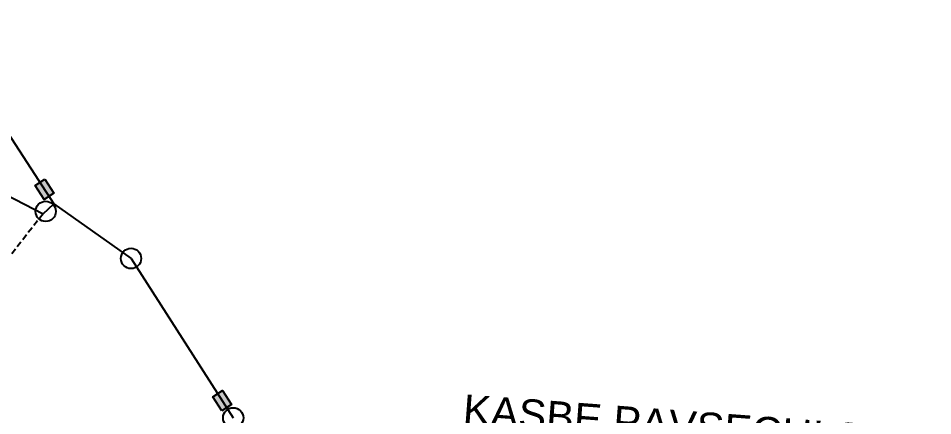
# Model space of a CAD drawing. Header units: metres. Extents: x 317417 to 320594, y 1863773 to 1867597.
# Drawn here: x 318961 to 319725, y 1866628 to 1866960 of the extents above; entities that cross this region are included whole.
import ezdxf

# ---------------------------------------------------------------- set-up
doc = ezdxf.new("R2010")
doc.units = ezdxf.units.M
doc.header["$MEASUREMENT"] = 0
doc.linetypes.add('DASHED', pattern=[0.75, 0.5, -0.25])
for name, color, linetype in [('LINE_FOOTPATH', 1, 'DASHED'), ('POLY_PARCEL', 6, 'Continuous'), ('TEXT_MAPOUT', 7, 'Continuous'), ('V_BOUND_LINE', 7, 'Continuous')]:
    doc.layers.add(name, color=color, linetype=linetype)
doc.styles.get("Standard").update_dxf_attribs({"font": 'arial.ttf'})

msp = doc.modelspace()

# ---------------------------------------------------------------- hatches: boundary and pattern name
for points in [[(318982.71, 1866808.76), (318990.75, 1866813.99), (318983.19, 1866825.61), (318975.15, 1866820.38)], [(319131.67, 1866649.28), (319123.6, 1866644.1), (319131.08, 1866632.43), (319139.15, 1866637.6)]]:
    msp.add_hatch(color=256).paths.add_polyline_path(points)

# ---------------------------------------------------------------- linework, layer by layer
for points in [[(318983.19, 1866825.61), (318990.75, 1866813.99), (318982.71, 1866808.76), (318975.15, 1866820.38)], [(319131.08, 1866632.43), (319123.6, 1866644.1), (319131.67, 1866649.28), (319139.15, 1866637.6)]]:
    msp.add_lwpolyline(points, close=True)
for centre in [(318983.98, 1866798.87), (319055.27, 1866759.59), (319140.62, 1866626.43)]:
    msp.add_circle(centre, 8.48)
at = {"layer": 'LINE_FOOTPATH', "ltscale": 10}
msp.add_line((318981.82, 1866796.85), (318937.44, 1866740.4), dxfattribs=at)
at = {"layer": 'POLY_PARCEL'}
for p, q in [((318940.7, 1866818.11), (318981.82, 1866796.85)), ((318981.82, 1866796.85), (318990.76, 1866805.18))]:
    msp.add_line(p, q, dxfattribs=at)
at = {"layer": 'V_BOUND_LINE'}
for p, q in [((318889.99, 1866960.03), (318990.76, 1866805.18)), ((318990.76, 1866805.18), (319055.27, 1866759.59)), ((319055.27, 1866759.59), (319140.62, 1866626.43))]:
    msp.add_line(p, q, dxfattribs=at)

# ---------------------------------------------------------------- texts
at = {"layer": 'TEXT_MAPOUT'}
msp.add_text('KASBE PAVSECHI SHIV', height=24.9053, rotation=355.75189, dxfattribs=at).set_placement((319331.88, 1866621.32))

doc.saveas('drawing.dxf')
